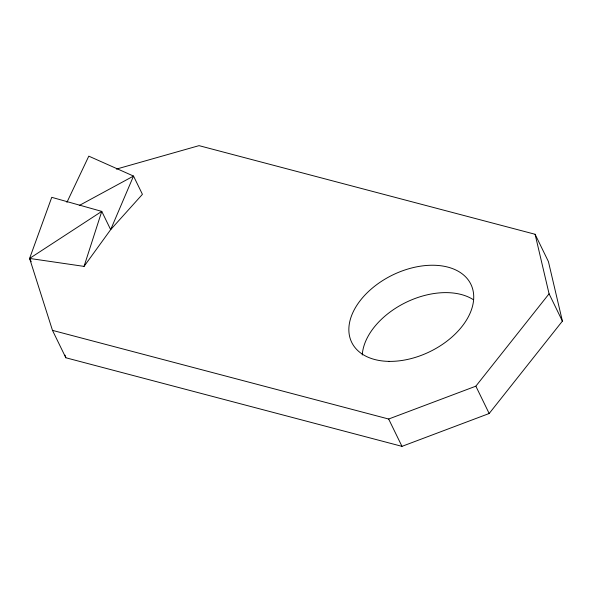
<?xml version="1.0" encoding="UTF-8"?>
<svg xmlns="http://www.w3.org/2000/svg" width="592" height="592" viewBox="0 0 592 592"><rect width="100%" height="100%" fill="white"/><g stroke="black" fill="none" stroke-linecap="round" stroke-linejoin="round"><path stroke-width="0.89" d="M31.221 261.753L29.6 258.438L84.049 266.393L101.765 211.388L51.748 197.328L29.6 258.438L52.481 330.373L65.838 357.76L401.983 446.353L489.177 413.505L562.4 321.123L548.421 261.597L535.094 234.269L199.03 145.647L116.372 169.105M66.911 202.375L88.8 156.147L133.518 176.068L142.428 194.324L110.667 229.644L84.049 266.393M52.481 330.373L388.655 419.025L475.85 386.176L549.073 293.795L535.094 234.269M29.6 258.438L101.765 211.388L110.667 229.644L133.518 176.068L79.276 205.483M549.073 293.795L562.4 321.123M475.85 386.176L489.177 413.505M388.655 419.025L401.983 446.353M65.002 355.133L65.838 357.76M362.26 355.022A66.297 42.617 -26 0 1 405.009 302.867A66.297 42.617 -26 0 1 473.097 299.53M389.018 361.379A66.297 42.617 -26 0 0 472.941 290.08A66.297 42.617 -26 0 0 371.902 288.467A66.297 42.617 -26 0 0 389.018 361.379"/></g></svg>
